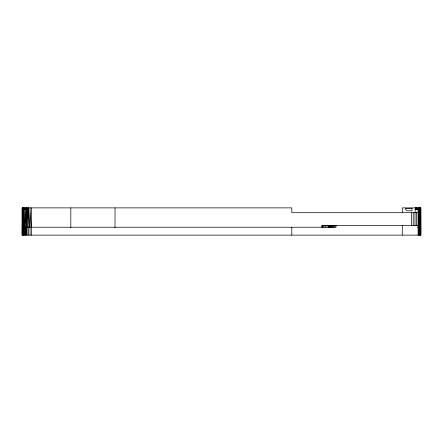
<?xml version="1.0" encoding="UTF-8"?>
<svg xmlns="http://www.w3.org/2000/svg" width="443" height="443" viewBox="0 0 443 443"><rect width="100%" height="100%" fill="white"/><g stroke="black" fill="none" stroke-linecap="round" stroke-linejoin="round"><path stroke-width="0.66" d="M420.623 231.717L420.667 235.122L420.717 207.878L420.85 235.122L22.15 235.122L22.15 207.878L291.799 207.878L291.799 212.706L418.07 212.706M22.15 235.122L22.283 207.878L22.333 235.122L22.377 231.717M420.185 227.63L420.329 207.878L420.185 209.456L420.058 207.878L419.881 209.456L419.682 207.878L419.455 209.456L419.194 207.878L418.934 209.456L418.624 207.878L418.358 209.456L418.009 207.878L417.755 209.456L417.395 207.878L417.168 209.456L416.824 207.878L416.636 209.456L416.337 207.878L416.193 209.456L415.96 207.878L415.872 209.456L415.722 207.878L415.645 209.456L415.639 207.878M420.224 209.456L420.374 207.878L420.352 209.456L415.169 209.456M29.847 227.63L30.052 207.878L31.187 227.63M419.532 209.456L419.333 227.691L419.587 209.456M22.427 227.63L22.671 207.878L22.814 209.456L22.942 207.878L23.119 209.456L23.318 207.878L23.545 209.456L23.806 207.878L24.06 209.456L24.376 207.878L24.642 209.456L24.991 207.878L25.245 209.456L25.605 207.878L25.827 209.456L26.176 207.878L26.358 209.456L26.663 207.878L26.486 227.691L26.896 209.456M23.285 209.24L22.992 227.63L23.307 209.456L23.634 227.691L23.307 209.456M419.383 227.691L419.693 209.456L420.003 227.691M28.142 227.63L28.524 207.878L27.084 209.456L26.569 227.691M418.231 227.691L418.613 209.456L419.067 227.691M25.09 227.691L25.511 209.456L26.115 227.691M26.741 219.59L26.89 213.509M23.933 227.691L24.387 209.456L24.769 227.691M27.427 209.456L22.637 209.456L22.704 207.878L22.776 209.456M22.637 209.456L22.704 207.878L22.814 227.63M26.801 209.456L27.04 207.878L27.123 209.456M418.07 225.337L321.839 225.337L321.839 227.231M22.15 227.231L335.993 227.231L335.977 225.337M417.694 227.231L420.85 227.231M28.524 207.878L29.426 227.63M27.732 227.691L27.084 207.878M420.352 209.456L420.296 207.878L420.573 227.63M23.468 209.456L23.667 227.691M419.1 209.456L419.211 227.691M420.85 235.122L420.85 207.878L402.288 207.878L402.288 212.706M420.717 227.231L420.656 235.122M420.551 227.231L420.551 235.122M420.269 227.231L420.269 235.122M419.848 227.231L419.848 235.122M419.322 227.231L419.322 235.122M418.718 227.231L418.718 235.122M418.07 209.456L418.07 235.122M416.636 212.706L416.641 225.614M415.169 207.878L415.169 212.706M415.002 212.706L415.002 225.614M413.225 212.706L413.225 225.614M411.381 212.706L411.381 225.614M402.288 225.337L402.288 235.122M334.925 225.337L334.925 227.231M333.928 225.337L333.928 227.231M332.992 225.337L332.992 227.231M332.112 225.337L332.112 227.231M331.309 225.337L331.309 227.231M330.611 225.337L330.611 227.231M330.013 225.337L330.013 227.231M329.526 225.337L329.526 227.231M329.143 225.337L329.143 227.231M328.894 225.337L328.894 227.231M328.712 225.337L328.712 227.231M328.651 225.337L328.651 227.231M327.089 225.337L327.089 227.231M325.417 225.337L325.417 227.231M324.027 225.337L324.027 227.231M322.947 225.337L322.947 227.231M322.211 225.337L322.211 227.231M291.799 227.231L291.799 235.122M115.019 207.878L115.019 227.658M70.825 207.878L70.825 227.658M31.619 207.878L31.619 235.122M30.052 227.231L30.052 235.122M28.524 227.231L28.524 235.122M27.084 227.231L27.084 235.122M26.58 227.231L26.58 235.122M25.976 227.231L25.976 235.122M25.306 227.231L25.306 235.122M24.62 227.231L24.62 235.122M23.95 227.231L23.95 235.122M23.352 227.231L23.352 235.122M22.864 227.231L22.864 235.122M22.515 227.231L22.515 235.122M22.327 227.231L22.333 235.122M22.283 227.231L22.283 235.122M415.722 207.878L415.684 209.456L415.722 207.878M412.012 208.509L405.445 208.509L405.445 209.234L407.023 210.813L412.012 210.813L412.012 208.509"/></g></svg>
